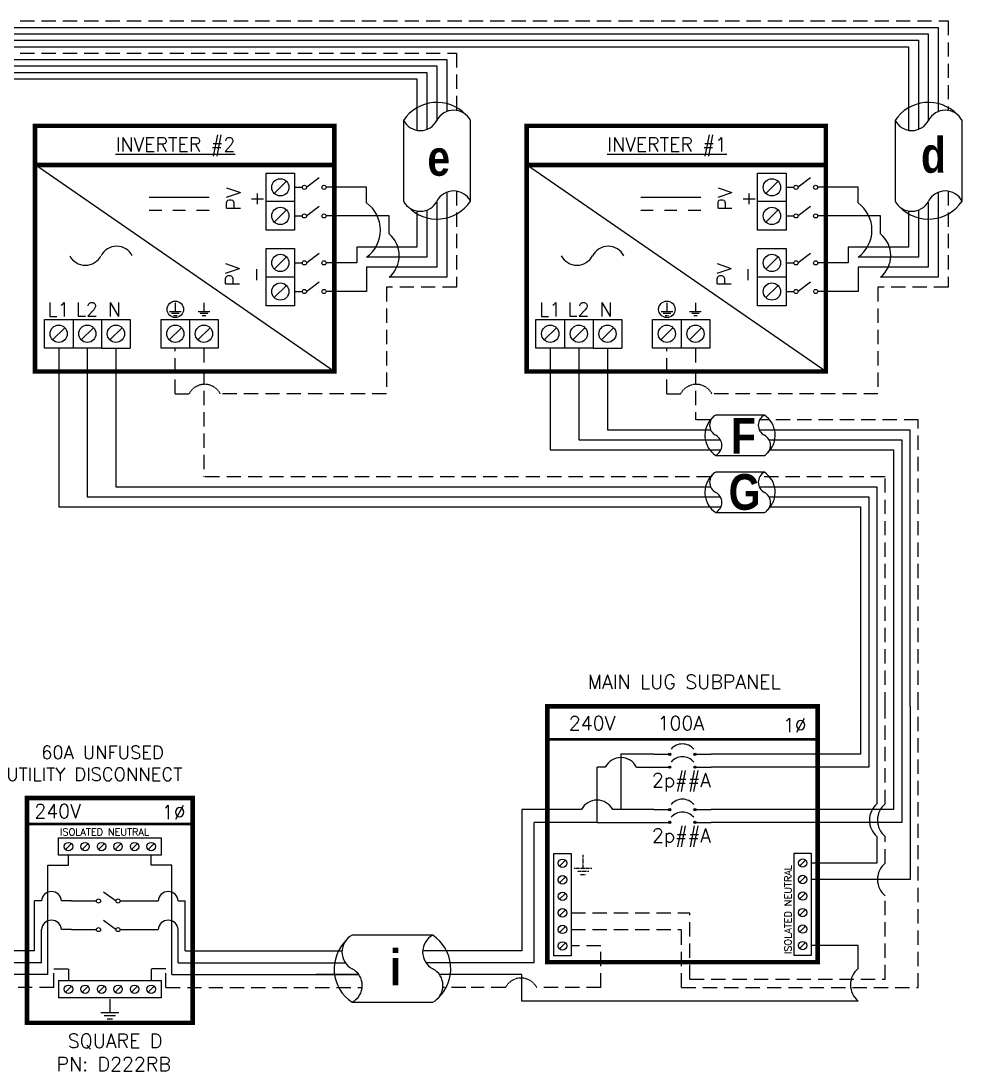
# Model space of a CAD drawing. Header units: feet. Extents: x 8713 to 9495, y 20866 to 21421.
# Drawn here: x 9247.1 to 9494.9, y 21105.7 to 21382.1 of the extents above; entities that cross this region are included whole.
import ezdxf

# ---------------------------------------------------------------- set-up
doc = ezdxf.new("R2010")
doc.units = ezdxf.units.FT
doc.header["$MEASUREMENT"] = 0
doc.linetypes.add('HIDDEN', pattern=[0.375, 0.25, -0.125])
for name, color, linetype in [('ONE LINE BLOCKS', 7, 'Continuous'), ('TABLES', 7, 'Continuous'), ('TEXT', 7, 'Continuous'), ('Z - TITLEBLOCK TXT', 7, 'Continuous')]:
    doc.layers.add(name, color=color, linetype=linetype)
doc.styles.add('ONE LINE TXT', font='techb___.ttf')
doc.styles.get("Standard").update_dxf_attribs({"font": 'simplex.shx'})

# ---------------------------------------------------------------- blocks, each defined once
blk = doc.blocks.new('*U9')
at = {"layer": 'ONE LINE BLOCKS', "linetype": 'Continuous'}
h = blk.add_hatch(color=1, dxfattribs=at)
h.dxf.hatch_style = 1
edge = h.paths.add_edge_path()
edge.add_arc((52.27, 61.39), 0.291, 0, 360)
h = blk.add_hatch(color=1, dxfattribs=at)
h.dxf.hatch_style = 1
edge = h.paths.add_edge_path()
edge.add_arc((58.94, 61.39), 0.291, 0, 360)
h = blk.add_hatch(color=1, dxfattribs=at)
h.dxf.hatch_style = 1
edge = h.paths.add_edge_path()
edge.add_arc((52.27, 58.01), 0.291, 0, 360)
h = blk.add_hatch(color=1, dxfattribs=at)
h.dxf.hatch_style = 1
edge = h.paths.add_edge_path()
edge.add_arc((58.94, 58.01), 0.291, 0, 360)
h = blk.add_hatch(color=1, dxfattribs=at)
h.dxf.hatch_style = 1
edge = h.paths.add_edge_path()
edge.add_arc((52.27, 46.83), 0.291, 0, 360)
h = blk.add_hatch(color=1, dxfattribs=at)
h.dxf.hatch_style = 1
edge = h.paths.add_edge_path()
edge.add_arc((58.94, 46.83), 0.291, 0, 360)
h = blk.add_hatch(color=1, dxfattribs=at)
h.dxf.hatch_style = 1
edge = h.paths.add_edge_path()
edge.add_arc((52.27, 43.45), 0.291, 0, 360)
h = blk.add_hatch(color=1, dxfattribs=at)
h.dxf.hatch_style = 1
edge = h.paths.add_edge_path()
edge.add_arc((58.94, 43.45), 0.291, 0, 360)
at = {"color": 7, "linetype": 'Continuous'}
for p, q in [((102.48, 74.03), (102.48, 61.39)), ((111.18, 74.03), (111.18, 46.83)), ((48.07, 61.39), (39.41, 61.39)), ((39.41, 61.39), (39.41, 46.83)), ((102.48, 61.39), (63.14, 61.39)), ((29, 46.83), (13.32, 46.83)), ((13.32, 46.83), (13.32, 9.66)), ((48.07, 46.83), (37.24, 46.83)), ((111.18, 46.83), (63.14, 46.83)), ((13.32, 9.66), (0, 9.66))]:
    blk.add_line(p, q, dxfattribs=at)
at = {"color": 10, "linetype": 'Continuous'}
for p, q in [((104.66, 74.03), (104.66, 58.01)), ((113.36, 74.03), (113.36, 43.45)), ((33.12, 43.45), (33.12, 58.01)), ((35.29, 58.01), (33.12, 58.01)), ((43.53, 58.01), (48.07, 58.01)), ((104.66, 58.01), (63.14, 58.01)), ((33.12, 43.45), (16.61, 43.45)), ((16.61, 6.49), (16.61, 43.45)), ((33.12, 43.45), (48.07, 43.45)), ((113.36, 43.45), (63.14, 43.45)), ((16.61, 6.49), (0, 6.49))]:
    blk.add_line(p, q, dxfattribs=at)
at = {"color": 253, "linetype": 'Continuous'}
for p, q in [((106.83, 74.03), (106.83, 48.32)), ((115.53, 74.03), (115.53, 28.42)), ((106.83, 39.76), (106.83, 32.77)), ((106.83, 32.77), (89.53, 32.77)), ((115.53, 28.42), (89.53, 28.42)), ((101.87, 11.02), (89.53, 11.02)), ((101.87, 5), (101.87, 11.02)), ((13.32, 3.45), (0, 3.45)), ((13.32, -3.56), (13.32, 3.45)), ((101.87, -3.56), (13.32, -3.56))]:
    blk.add_line(p, q, dxfattribs=at)
at = {"color": 10, "linetype": 'Continuous'}
blk.add_arc((39.41, 55.85), 4.65, 27.6639, 152.3361, dxfattribs=at)
at = {"color": 7, "linetype": 'Continuous'}
blk.add_arc((33.12, 44.67), 4.65, 27.6639, 152.3361, dxfattribs=at)
at = {"color": 253, "linetype": 'Continuous'}
for centre in [(110.41, 44.04), (105.44, 0.72)]:
    blk.add_arc(centre, 5.58, 129.9215, 230.0785, dxfattribs=at)
at = {"layer": 'ONE LINE BLOCKS', "lineweight": 50}
blk.add_line((20.02, 65.33), (91.19, 65.33), dxfattribs=at)
at = {"layer": 'ONE LINE BLOCKS', "lineweight": 50, "const_width": 1.19}
blk.add_lwpolyline([(20.02, 6.67), (20.02, 74.03), (91.19, 74.03), (91.19, 6.67)], close=True, dxfattribs=at)
at = {"layer": 'TEXT', "color": 92, "linetype": 'HIDDEN', "ltscale": 15}
for p, q in [((109.01, 48.32), (109.01, 74.03)), ((117.71, 0), (117.71, 74.03)), ((109.01, 32.7), (109.01, 39.76)), ((109.01, 2.18), (109.01, 24.14)), ((26.29, 19.65), (57.58, 19.65)), ((57.58, 2.18), (57.58, 19.65)), ((26.29, 15.3), (55.38, 15.3)), ((55.38, 0), (55.38, 15.3)), ((34.13, 10.94), (26.29, 10.94)), ((34.13, 0), (34.13, 10.94)), ((9.01, 0), (0, 0)), ((34.13, 0), (17.25, 0)), ((55.38, 0), (117.71, 0)), ((57.58, 2.18), (109.01, 2.18))]:
    blk.add_line(p, q, dxfattribs=at)
at = {"layer": 'TEXT', "color": 92, "linetype": 'HIDDEN', "flags": 128}
for points in [[(29.4, 34.92), (29.4, 31.42)], [(27.06, 31.42), (31.74, 31.42)], [(30.93, 30.55), (27.87, 30.55)], [(30.12, 29.68), (28.68, 29.68)]]:
    blk.add_lwpolyline(points, dxfattribs=at)
at = {"layer": 'TEXT', "color": 92, "linetype": 'Continuous', "ltscale": 4}
for centre in [(112.48, 44.04), (112.48, 28.42)]:
    blk.add_arc(centre, 5.51, 129.059, 230.941, dxfattribs=at)
at = {"layer": 'TEXT', "color": 92, "linetype": 'HIDDEN', "ltscale": 0.3}
blk.add_arc((13.13, -2.16), 4.65, 27.6639, 152.3361, dxfattribs=at)
at = {"layer": 'Z - TITLEBLOCK TXT', "color": 1, "linetype": 'Continuous'}
for p, q in [((21.75, 8.35), (21.75, 35.29)), ((21.75, 35.29), (26.29, 35.29)), ((26.29, 35.29), (26.29, 8.35)), ((84.99, 8.42), (84.99, 35.37)), ((84.99, 35.37), (89.53, 35.37)), ((89.53, 35.37), (89.53, 8.42)), ((26.29, 8.35), (21.75, 8.35)), ((89.53, 8.42), (84.99, 8.42))]:
    blk.add_line(p, q, dxfattribs=at)
at = {"layer": 'Z - TITLEBLOCK TXT', "color": 4, "linetype": 'Continuous'}
for p, q in [((24.81, 33.48), (23.24, 31.91)), ((88.04, 33.56), (86.47, 31.98)), ((24.81, 29.13), (23.24, 27.56)), ((88.04, 29.2), (86.47, 27.63)), ((24.81, 24.78), (23.24, 23.21)), ((88.04, 24.85), (86.47, 23.28)), ((24.81, 20.43), (23.24, 18.86)), ((88.04, 20.5), (86.47, 18.93)), ((24.81, 16.08), (23.24, 14.51)), ((88.04, 16.15), (86.47, 14.58)), ((24.81, 11.73), (23.24, 10.16)), ((88.04, 11.8), (86.47, 10.23))]:
    blk.add_line(p, q, dxfattribs=at)
at = {"layer": 'Z - TITLEBLOCK TXT', "color": 1, "linetype": 'Continuous', "flags": 128}
for points in [[(48.07, 61.39), (52.27, 61.39)], [(48.07, 61.39), (52.27, 61.39)], [(58.94, 61.39), (63.14, 61.39)], [(48.07, 58.01), (52.27, 58.01)], [(48.07, 58.01), (52.27, 58.01)], [(58.94, 58.01), (63.14, 58.01)], [(48.07, 46.83), (52.27, 46.83)], [(48.07, 46.83), (52.27, 46.83)], [(58.94, 46.83), (63.14, 46.83)], [(48.07, 43.45), (52.27, 43.45)], [(48.07, 43.45), (52.27, 43.45)], [(58.94, 43.45), (63.14, 43.45)]]:
    blk.add_lwpolyline(points, dxfattribs=at)
at = {"layer": 'Z - TITLEBLOCK TXT', "color": 1, "linetype": 'Continuous'}
for centre in [(52.27, 61.39), (58.94, 61.39), (52.27, 58.01), (58.94, 58.01), (52.27, 46.83), (58.94, 46.83), (52.27, 43.45), (58.94, 43.45)]:
    blk.add_circle(centre, 0.291, dxfattribs=at)
at = {"layer": 'Z - TITLEBLOCK TXT', "color": 4, "linetype": 'Continuous'}
for centre in [(24.02, 32.7), (87.26, 32.77), (24.02, 28.35), (87.26, 28.42), (24.02, 24), (87.26, 24.07), (24.02, 19.65), (87.26, 19.72), (24.02, 15.3), (87.26, 15.37), (24.02, 10.94), (87.26, 11.02)]:
    blk.add_circle(centre, 1.11, dxfattribs=at)
at = {"layer": 'Z - TITLEBLOCK TXT', "color": 1, "linetype": 'Continuous'}
for centre in [(55.6, 60.19), (55.6, 56.81), (55.6, 45.63), (55.6, 42.25)]:
    blk.add_arc(centre, 3.93, 40.3392, 139.6608, dxfattribs=at)
at = {"layer": 'TABLES', "color": 1, "linetype": 'Continuous'}
for p in [(47.57, 52.77), (47.57, 38.21)]:
    blk.add_text('2p##A', height=3.658, dxfattribs=at).set_placement(p)
at = {"layer": 'TABLES', "color": 4, "linetype": 'Continuous'}
blk.add_text('ISOLATED NEUTRAL', height=1.8743, rotation=90, dxfattribs=at).set_placement((84.33, 8.78))
at = {"layer": 'TEXT', "color": 1, "attachment_point": 5}
for s, width, gutter_width, insert, char_height in [('MAIN LUG SUBPANEL ', 62.3984, 7.17, (56.06, 80.46), 3.6576), ('240V', 0.1481, 0.75, (31.81, 69.58), 3.658), ('100A', 0.1481, 0.75, (55.19, 69.58), 3.658), ('1∅', 0.1481, 0.75, (85.17, 69.07), 3.658)]:
    blk.add_mtext_dynamic_manual_height_columns(s, width=width, gutter_width=gutter_width, heights=[0], dxfattribs=dict(at, insert=insert, char_height=char_height))
blk = doc.blocks.new('M_UTILITY DISCONNECT')
at = {"color": 253, "linetype": 'Continuous'}
for p, q in [((-42.47, 32.21), (-42.47, 34.82)), ((-20.72, 32.21), (-20.72, 34.82)), ((-47.96, 3.45), (-47.96, 32.21)), ((-47.96, 32.21), (-42.47, 32.21)), ((-15.23, 32.21), (-20.72, 32.21)), ((-15.23, 3.45), (-15.23, 32.21)), ((-47.96, 3.45), (-63.19, 3.45)), ((-15.23, 3.45), (0, 3.45))]:
    blk.add_line(p, q, dxfattribs=at)
at = {"color": 7, "linetype": 'Continuous'}
for p, q in [((-51.46, 9.66), (-51.46, 22.77)), ((-49.6, 22.77), (-51.46, 22.77)), ((-41.69, 22.77), (-44.32, 22.77)), ((-21.5, 22.77), (-18.87, 22.77)), ((-13.59, 22.77), (-11.73, 22.77)), ((-11.73, 9.66), (-11.73, 22.77)), ((-51.46, 9.66), (-63.19, 9.66)), ((-11.73, 9.66), (0, 9.66))]:
    blk.add_line(p, q, dxfattribs=at)
at = {"color": 10, "linetype": 'Continuous'}
for p, q in [((-49.6, 6.49), (-49.6, 15.24)), ((-41.69, 15.24), (-44.32, 15.24)), ((-21.5, 15.24), (-18.87, 15.24)), ((-13.59, 6.49), (-13.59, 15.24)), ((-49.6, 6.49), (-63.19, 6.49)), ((-13.59, 6.49), (0, 6.49))]:
    blk.add_line(p, q, dxfattribs=at)
at = {"color": 7, "linetype": 'Continuous'}
for centre in [(-46.96, 22.62), (-16.23, 22.62)]:
    blk.add_arc(centre, 2.64, 3.2819, 176.7181, dxfattribs=at)
at = {"color": 10, "linetype": 'Continuous'}
for centre in [(-46.96, 15.08), (-16.23, 15.08)]:
    blk.add_arc(centre, 2.64, 3.2819, 176.7181, dxfattribs=at)
at = {"layer": 'ONE LINE BLOCKS', "lineweight": 50}
blk.add_line((-53.41, 43.1), (-9.8, 43.1), dxfattribs=at)
at = {"layer": 'ONE LINE BLOCKS', "lineweight": 50, "const_width": 1.19}
blk.add_lwpolyline([(-53.41, -9.3), (-53.41, 49.88), (-9.8, 49.88), (-9.8, -9.3)], close=True, dxfattribs=at)
at = {"layer": 'TEXT', "color": 92, "linetype": 'HIDDEN', "ltscale": 15}
for p, q in [((-46.38, 0), (-46.38, 4.94)), ((-46.38, 4.94), (-42.47, 4.94)), ((-42.47, 4.94), (-42.47, 1.8)), ((-16.81, 4.94), (-20.72, 4.94)), ((-20.72, 4.94), (-20.72, 1.8)), ((-16.81, 0), (-16.81, 4.94)), ((-46.38, 0), (-63.19, 0)), ((-16.81, 0), (0, 0))]:
    blk.add_line(p, q, dxfattribs=at)
at = {"layer": 'TEXT', "color": 92, "linetype": 'Continuous', "flags": 128}
for points in [[(-31.59, -3.07), (-31.6, -6.57)], [(-33.94, -6.57), (-29.25, -6.57)], [(-30.07, -7.44), (-33.13, -7.44)], [(-30.88, -8.3), (-32.31, -8.3)]]:
    blk.add_lwpolyline(points, dxfattribs=at)
at = {"layer": 'Z - TITLEBLOCK TXT', "color": 1, "linetype": 'Continuous'}
for p, q in [((-45.07, 34.82), (-45.07, 39.36)), ((-45.07, 39.36), (-18.12, 39.36)), ((-18.12, 39.36), (-18.12, 34.82)), ((-18.12, 34.82), (-45.07, 34.82)), ((-33.23, 25.22), (-29.96, 22.78)), ((-41.69, 22.77), (-35.12, 22.77)), ((-28.88, 22.77), (-21.5, 22.77)), ((-33.23, 17.69), (-29.96, 15.24)), ((-41.69, 15.24), (-35.12, 15.24)), ((-28.88, 15.24), (-21.5, 15.23)), ((-45.07, 1.8), (-18.12, 1.8)), ((-45.07, 1.8), (-45.07, -2.74)), ((-18.12, 1.8), (-18.12, -2.74)), ((-18.12, -2.74), (-45.07, -2.74))]:
    blk.add_line(p, q, dxfattribs=at)
at = {"layer": 'Z - TITLEBLOCK TXT', "color": 4, "linetype": 'Continuous'}
for p, q in [((-41.69, 37.87), (-43.26, 36.3)), ((-37.34, 37.87), (-38.91, 36.3)), ((-32.98, 37.87), (-34.56, 36.3)), ((-28.63, 37.87), (-30.21, 36.3)), ((-24.28, 37.87), (-25.86, 36.3)), ((-19.93, 37.87), (-21.51, 36.3)), ((-41.69, 0.32), (-43.26, -1.26)), ((-37.34, 0.32), (-38.91, -1.26)), ((-32.98, 0.32), (-34.56, -1.26)), ((-28.63, 0.32), (-30.21, -1.26)), ((-24.28, 0.32), (-25.86, -1.26)), ((-19.93, 0.32), (-21.51, -1.26))]:
    blk.add_line(p, q, dxfattribs=at)
for centre in [(-42.47, 37.09), (-38.12, 37.09), (-33.77, 37.09), (-29.42, 37.09), (-25.07, 37.09), (-20.72, 37.09), (-42.47, -0.47), (-38.12, -0.47), (-33.77, -0.47), (-29.42, -0.47), (-25.07, -0.47), (-20.72, -0.47)]:
    blk.add_circle(centre, 1.11, dxfattribs=at)
at = {"layer": 'Z - TITLEBLOCK TXT', "color": 1, "linetype": 'Continuous'}
for centre in [(-34.58, 22.77), (-29.42, 22.77), (-34.58, 15.24), (-29.42, 15.24)]:
    blk.add_circle(centre, 0.541, dxfattribs=at)
at = {"layer": 'TABLES', "color": 4, "linetype": 'Continuous'}
blk.add_text('ISOLATED NEUTRAL', height=1.8743, dxfattribs=at).set_placement((-44.71, 40.01))
at = {"layer": 'TEXT', "color": 1}
for s, width, gutter_width, heights, insert, char_height, attachment_point in [('\\A1;\\pi12.968; 60A UNFUSED \\P\\pi6.1418;UTILITY DISCONNECT', 64.922, 0, [82.18], (-65.01, 63.62), 3.4544, 1), ('240V', 0.1481, 0.75, [0], (-45.35, 46.44), 3.658, 5), ('1∅', 0.1481, 0.75, [0], (-14.78, 46.14), 3.658, 5), ('\\A1;\\pi11.999,t30.287;SQUARE D\\P\\pi9.0377,t27.326;PN: D222RB', 51.6906, 0.203, [45.94], (-54.67, -12.23), 3.6576, 1)]:
    blk.add_mtext_dynamic_manual_height_columns(s, width=width, gutter_width=gutter_width, heights=heights, dxfattribs=dict(at, insert=insert, char_height=char_height, attachment_point=attachment_point))

msp = doc.modelspace()

# ---------------------------------------------------------------- linework, layer by layer
at = {"color": 7, "linetype": 'Continuous'}
for p, q in [((9089.41, 21380.42), (9488.65, 21380.42)), ((9488.65, 21380.42), (9488.65, 21358.26)), ((9089.41, 21377.04), (9483.41, 21377.04)), ((9483.41, 21377.04), (9483.41, 21353.59)), ((9089.41, 21371.97), (9359.22, 21371.97)), ((9359.22, 21371.97), (9359.22, 21358.26)), ((9089.41, 21368.58), (9353.98, 21368.58)), ((9353.98, 21368.58), (9353.98, 21353.59)), ((9347.84, 21355.95), (9347.84, 21334.7)), ((9365.47, 21334.7), (9365.47, 21355.95)), ((9477.27, 21355.95), (9477.27, 21334.7)), ((9494.9, 21334.7), (9494.9, 21355.95)), ((9338.09, 21338.33), (9327.46, 21338.33)), ((9338.09, 21334.23), (9338.09, 21338.33)), ((9359.22, 21337.01), (9359.22, 21314.68)), ((9467.52, 21338.33), (9456.89, 21338.33)), ((9467.52, 21334.23), (9467.52, 21338.33)), ((9488.65, 21337.01), (9488.65, 21314.68)), ((9344.05, 21330.8), (9327.46, 21330.8)), ((9344.05, 21326.08), (9344.05, 21330.8)), ((9353.98, 21332.35), (9353.98, 21319.92)), ((9473.48, 21330.8), (9456.89, 21330.8)), ((9473.48, 21326.08), (9473.48, 21330.8)), ((9483.41, 21332.35), (9483.41, 21319.92)), ((9353.98, 21319.92), (9338.09, 21319.92)), ((9483.41, 21319.92), (9467.52, 21319.92)), ((9359.22, 21314.68), (9344.05, 21314.68)), ((9488.65, 21314.68), (9473.48, 21314.68)), ((9257.05, 21296.01), (9257.05, 21254.19)), ((9386.48, 21296.01), (9386.48, 21269.22)), ((9442.86, 21278.37), (9430.05, 21278.37)), ((9386.48, 21269.22), (9431.41, 21269.22)), ((9430.05, 21267.74), (9442.86, 21267.74)), ((9444.22, 21269.22), (9476.86, 21269.22)), ((9476.86, 21269.22), (9476.86, 21201.72)), ((9442.86, 21263.35), (9430.05, 21263.35)), ((9257.05, 21254.19), (9431.41, 21254.19)), ((9444.22, 21254.19), (9468.16, 21254.19)), ((9468.16, 21254.19), (9468.16, 21201.72)), ((9430.05, 21252.72), (9442.86, 21252.72)), ((9355.55, 21141.43), (9334.31, 21141.43)), ((9302.11, 21137.35), (9331.65, 21137.35)), ((9365.68, 21137.35), (9352.9, 21137.35)), ((9334.31, 21123.8), (9355.55, 21123.8))]:
    msp.add_line(p, q, dxfattribs=at)
at = {"color": 253, "linetype": 'Continuous'}
for p, q in [((9089.41, 21378.73), (9486.03, 21378.73)), ((9486.03, 21378.73), (9486.03, 21355.84)), ((9089.41, 21375.35), (9480.79, 21375.35)), ((9480.79, 21375.35), (9480.79, 21353.36)), ((9089.41, 21370.27), (9356.6, 21370.27)), ((9356.6, 21370.27), (9356.6, 21355.84)), ((9089.41, 21366.88), (9351.36, 21366.88)), ((9351.36, 21366.88), (9351.36, 21353.36)), ((9356.6, 21334.6), (9356.6, 21317.3)), ((9486.03, 21334.6), (9486.03, 21317.3)), ((9351.36, 21332.12), (9351.36, 21322.55)), ((9480.79, 21332.12), (9480.79, 21322.55)), ((9351.36, 21322.55), (9335.52, 21322.55)), ((9335.52, 21322.55), (9335.52, 21318.44)), ((9480.79, 21322.55), (9464.95, 21322.55)), ((9464.95, 21322.55), (9464.95, 21318.44)), ((9335.52, 21318.44), (9327.46, 21318.44)), ((9356.6, 21317.3), (9338.14, 21317.3)), ((9338.14, 21317.3), (9338.14, 21310.9)), ((9464.95, 21318.44), (9456.89, 21318.44)), ((9486.03, 21317.3), (9467.57, 21317.3)), ((9467.57, 21317.3), (9467.57, 21310.9)), ((9338.14, 21310.9), (9327.46, 21310.9)), ((9467.57, 21310.9), (9456.89, 21310.9)), ((9272.12, 21296.01), (9272.12, 21259.45)), ((9401.55, 21296.01), (9401.55, 21274.48)), ((9401.55, 21274.48), (9428.71, 21274.48)), ((9441.52, 21274.48), (9481.21, 21274.48)), ((9481.21, 21201.72), (9481.21, 21274.48)), ((9272.12, 21259.45), (9428.71, 21259.45)), ((9441.52, 21259.45), (9472.51, 21259.45)), ((9472.51, 21259.45), (9472.51, 21201.72)), ((9302.11, 21131.14), (9336.02, 21131.14)), ((9336.02, 21131.14), (9324.72, 21131.14)), ((9365.68, 21131.14), (9357.26, 21131.14))]:
    msp.add_line(p, q, dxfattribs=at)
at = {"color": 10, "linetype": 'Continuous'}
for p, q in [((9264.59, 21296.01), (9264.59, 21256.82)), ((9394.02, 21296.01), (9394.02, 21271.85)), ((9394.02, 21271.85), (9431.28, 21271.85)), ((9444.1, 21271.85), (9479.03, 21271.85)), ((9479.03, 21271.85), (9479.03, 21201.72)), ((9264.59, 21256.82), (9431.28, 21256.82)), ((9444.1, 21256.82), (9470.33, 21256.82)), ((9470.33, 21256.82), (9470.33, 21201.72)), ((9302.11, 21134.18), (9332.53, 21134.18)), ((9365.68, 21134.18), (9353.78, 21134.18))]:
    msp.add_line(p, q, dxfattribs=at)
at = {"color": 7, "linetype": 'Continuous'}
for centre, radius, start, end in [((9356.65, 21350.1), 10.58, 43.9732, 146.4265), ((9486.09, 21350.1), 10.58, 43.9732, 146.4265), ((9356.65, 21340.55), 10.58, 223.9732, 326.4265), ((9486.09, 21340.55), 10.58, 223.9732, 326.4265), ((9439.33, 21273.06), 6.38, 313.9732, 56.4265), ((9433.57, 21273.06), 6.38, 133.9732, 236.4265), ((9433.57, 21258.03), 6.38, 133.9732, 236.4265), ((9439.33, 21258.03), 6.38, 313.9732, 56.4265), ((9340.16, 21132.61), 10.58, 133.9732, 236.4265), ((9349.7, 21132.61), 10.58, 313.9732, 56.4265)]:
    msp.add_arc(centre, radius, start, end, dxfattribs=at)
at = {"layer": 'ONE LINE BLOCKS', "lineweight": 50, "const_width": 1.19}
for points in [[(9250.83, 21289.85), (9250.83, 21354.5), (9329.61, 21354.5), (9329.61, 21289.85)], [(9250.83, 21344.22), (9250.83, 21354.5), (9329.61, 21354.5), (9329.61, 21344.22)], [(9380.27, 21289.85), (9380.27, 21354.5), (9459.04, 21354.5), (9459.04, 21289.85)], [(9380.27, 21344.22), (9380.27, 21354.5), (9459.04, 21354.5), (9459.04, 21344.22)]]:
    msp.add_lwpolyline(points, close=True, dxfattribs=at)
at = {"layer": 'TEXT', "color": 92, "linetype": 'HIDDEN', "ltscale": 15}
for p, q in [((9089.41, 21382.12), (9491.27, 21382.12)), ((9491.27, 21382.12), (9491.27, 21358.55)), ((9089.41, 21373.66), (9361.84, 21373.66)), ((9361.84, 21373.66), (9361.84, 21358.55)), ((9361.84, 21337.31), (9361.84, 21312.06)), ((9491.27, 21337.31), (9491.27, 21312.06)), ((9361.84, 21312.06), (9343.34, 21312.06)), ((9343.34, 21312.06), (9343.34, 21283.97)), ((9491.27, 21312.06), (9472.77, 21312.06)), ((9472.77, 21312.06), (9472.77, 21283.97)), ((9287.76, 21283.97), (9287.76, 21296.01)), ((9295.29, 21296.01), (9295.29, 21262.08)), ((9417.19, 21283.97), (9417.19, 21296.01)), ((9424.72, 21296.01), (9424.72, 21277.11)), ((9287.76, 21283.97), (9291.36, 21283.97)), ((9343.34, 21283.97), (9299.6, 21283.97)), ((9417.19, 21283.97), (9420.79, 21283.97)), ((9472.77, 21283.97), (9429.03, 21283.97)), ((9428.78, 21277.11), (9424.72, 21277.11)), ((9483.38, 21277.11), (9441.59, 21277.11)), ((9483.38, 21201.72), (9483.38, 21277.11)), ((9428.78, 21262.08), (9295.29, 21262.08)), ((9474.68, 21262.08), (9441.59, 21262.08)), ((9474.68, 21201.72), (9474.68, 21262.08)), ((9302.11, 21127.69), (9336.95, 21127.69)), ((9364.25, 21127.69), (9358.19, 21127.69))]:
    msp.add_line(p, q, dxfattribs=at)
at = {"layer": 'TEXT', "color": 92, "linetype": 'Continuous', "flags": 128}
for points in [[(9287.76, 21307.95), (9287.76, 21305.66)], [(9295.29, 21307.95), (9295.29, 21305.66)], [(9417.19, 21307.95), (9417.19, 21305.66)], [(9424.72, 21307.95), (9424.72, 21305.66)], [(9286.22, 21305.66), (9289.29, 21305.66)], [(9288.76, 21305.09), (9286.75, 21305.09)], [(9288.23, 21304.52), (9287.29, 21304.52)], [(9293.75, 21305.66), (9296.83, 21305.66)], [(9296.29, 21305.09), (9294.29, 21305.09)], [(9295.76, 21304.52), (9294.82, 21304.52)], [(9415.65, 21305.66), (9418.72, 21305.66)], [(9418.19, 21305.09), (9416.18, 21305.09)], [(9423.19, 21305.66), (9426.26, 21305.66)], [(9425.73, 21305.09), (9423.72, 21305.09)]]:
    msp.add_lwpolyline(points, dxfattribs=at)
at = {"layer": 'TEXT', "color": 92, "linetype": 'HIDDEN', "flags": 128}
for points in [[(9417.66, 21304.52), (9416.72, 21304.52)], [(9425.19, 21304.52), (9424.25, 21304.52)]]:
    msp.add_lwpolyline(points, dxfattribs=at)
at = {"layer": 'TEXT', "color": 92, "linetype": 'Continuous'}
for centre in [(9287.76, 21306.21), (9417.19, 21306.21)]:
    msp.add_circle(centre, 2.17, dxfattribs=at)
at = {"layer": 'TEXT', "color": 92, "linetype": 'HIDDEN', "ltscale": 0.3}
for centre in [(9295.48, 21281.82), (9424.91, 21281.82)]:
    msp.add_arc(centre, 4.65, 27.6639, 152.3361, dxfattribs=at)
at = {"layer": 'Z - TITLEBLOCK TXT', "color": 7, "linetype": 'Continuous'}
for p, q in [((9329.61, 21289.85), (9250.83, 21344.22)), ((9459.04, 21289.85), (9380.27, 21344.22)), ((9296.66, 21335.61), (9280.89, 21335.61)), ((9426.09, 21335.61), (9410.32, 21335.61)), ((9284.19, 21332.2), (9280.89, 21332.2)), ((9290.42, 21332.2), (9287.13, 21332.2)), ((9296.66, 21332.2), (9293.36, 21332.2)), ((9413.62, 21332.2), (9410.32, 21332.2)), ((9419.85, 21332.2), (9416.56, 21332.2)), ((9426.09, 21332.2), (9422.79, 21332.2))]:
    msp.add_line(p, q, dxfattribs=at)
at = {"layer": 'Z - TITLEBLOCK TXT', "color": 1, "linetype": 'Continuous'}
for p, q in [((9311.65, 21327.03), (9311.65, 21342.1)), ((9311.65, 21342.1), (9319.18, 21342.1)), ((9311.65, 21327.03), (9311.65, 21342.1)), ((9319.18, 21342.1), (9319.18, 21327.03)), ((9319.18, 21342.1), (9319.18, 21334.57)), ((9441.08, 21327.03), (9441.08, 21342.1)), ((9441.08, 21342.1), (9448.62, 21342.1)), ((9441.08, 21327.03), (9441.08, 21342.1)), ((9448.62, 21342.1), (9448.62, 21327.03)), ((9448.62, 21342.1), (9448.62, 21334.57)), ((9325.61, 21340.8), (9322.35, 21338.35)), ((9455.04, 21340.8), (9451.78, 21338.35)), ((9319.18, 21338.33), (9321.22, 21338.33)), ((9448.62, 21338.33), (9450.65, 21338.33)), ((9319.18, 21334.57), (9311.65, 21334.57)), ((9448.62, 21334.57), (9441.08, 21334.57)), ((9319.18, 21330.8), (9321.22, 21330.8)), ((9325.61, 21333.26), (9322.35, 21330.82)), ((9448.62, 21330.8), (9450.65, 21330.8)), ((9455.04, 21333.26), (9451.78, 21330.82)), ((9319.18, 21327.03), (9311.65, 21327.03)), ((9448.62, 21327.03), (9441.08, 21327.03)), ((9311.65, 21307.14), (9311.65, 21322.21)), ((9311.65, 21322.21), (9319.18, 21322.21)), ((9319.18, 21322.21), (9319.18, 21314.67)), ((9325.61, 21320.9), (9322.35, 21318.46)), ((9441.08, 21307.14), (9441.08, 21322.21)), ((9441.08, 21322.21), (9448.62, 21322.21)), ((9448.62, 21322.21), (9448.62, 21314.67)), ((9455.04, 21320.9), (9451.78, 21318.46)), ((9319.18, 21318.44), (9321.22, 21318.44)), ((9448.62, 21318.44), (9450.65, 21318.44)), ((9319.18, 21314.67), (9311.65, 21314.67)), ((9319.18, 21314.67), (9319.18, 21307.14)), ((9448.62, 21314.67), (9441.08, 21314.67)), ((9448.62, 21314.67), (9448.62, 21307.14)), ((9325.61, 21313.37), (9322.35, 21310.92)), ((9455.04, 21313.37), (9451.78, 21310.92)), ((9319.18, 21310.9), (9321.22, 21310.9)), ((9448.62, 21310.9), (9450.65, 21310.9)), ((9319.18, 21307.14), (9311.65, 21307.14)), ((9448.62, 21307.14), (9441.08, 21307.14)), ((9253.28, 21303.54), (9268.35, 21303.54)), ((9253.28, 21296.01), (9253.28, 21303.54)), ((9253.28, 21303.54), (9260.82, 21303.54)), ((9260.82, 21303.54), (9260.82, 21296.01)), ((9268.35, 21303.54), (9268.35, 21296.01)), ((9268.35, 21303.54), (9275.89, 21303.54)), ((9275.89, 21303.54), (9275.89, 21296.01)), ((9283.99, 21303.54), (9299.06, 21303.54)), ((9283.99, 21296.01), (9283.99, 21303.54)), ((9283.99, 21303.54), (9291.53, 21303.54)), ((9291.53, 21303.54), (9291.53, 21296.01)), ((9299.06, 21303.54), (9299.06, 21296.01)), ((9382.72, 21303.54), (9397.78, 21303.54)), ((9382.72, 21296.01), (9382.72, 21303.54)), ((9382.72, 21303.54), (9390.25, 21303.54)), ((9390.25, 21303.54), (9390.25, 21296.01)), ((9397.78, 21303.54), (9397.78, 21296.01)), ((9397.78, 21303.54), (9405.32, 21303.54)), ((9405.32, 21303.54), (9405.32, 21296.01)), ((9413.42, 21303.54), (9428.49, 21303.54)), ((9413.42, 21296.01), (9413.42, 21303.54)), ((9413.42, 21303.54), (9420.96, 21303.54)), ((9420.96, 21303.54), (9420.96, 21296.01)), ((9428.49, 21303.54), (9428.49, 21296.01)), ((9268.35, 21296.01), (9253.28, 21296.01)), ((9268.35, 21296.01), (9275.89, 21296.01)), ((9299.06, 21296.01), (9283.99, 21296.01)), ((9397.78, 21296.01), (9382.72, 21296.01)), ((9397.78, 21296.01), (9405.32, 21296.01)), ((9428.49, 21296.01), (9413.42, 21296.01))]:
    msp.add_line(p, q, dxfattribs=at)
at = {"layer": 'Z - TITLEBLOCK TXT', "color": 4, "linetype": 'Continuous'}
for p, q in [((9317.02, 21339.94), (9313.81, 21336.73)), ((9446.46, 21339.94), (9443.24, 21336.73)), ((9317.02, 21332.41), (9313.81, 21329.19)), ((9446.46, 21332.41), (9443.24, 21329.19)), ((9317.02, 21320.05), (9313.81, 21316.83)), ((9446.46, 21320.05), (9443.24, 21316.83)), ((9317.02, 21312.51), (9313.81, 21309.3)), ((9446.46, 21312.51), (9443.24, 21309.3)), ((9258.66, 21301.38), (9255.44, 21298.17)), ((9266.19, 21301.38), (9262.98, 21298.17)), ((9273.73, 21301.38), (9270.51, 21298.17)), ((9289.37, 21301.38), (9286.15, 21298.17)), ((9296.9, 21301.38), (9293.69, 21298.17)), ((9388.09, 21301.38), (9384.88, 21298.17)), ((9395.62, 21301.38), (9392.41, 21298.17)), ((9403.16, 21301.38), (9399.94, 21298.17)), ((9418.8, 21301.38), (9415.58, 21298.17)), ((9426.33, 21301.38), (9423.12, 21298.17))]:
    msp.add_line(p, q, dxfattribs=at)
for centre in [(9315.42, 21338.33), (9444.85, 21338.33), (9315.42, 21330.8), (9444.85, 21330.8), (9315.42, 21318.44), (9444.85, 21318.44), (9315.42, 21310.9), (9444.85, 21310.9), (9257.05, 21299.78), (9264.59, 21299.78), (9272.12, 21299.78), (9287.76, 21299.78), (9295.29, 21299.78), (9386.48, 21299.78), (9394.02, 21299.78), (9401.55, 21299.78), (9417.19, 21299.78), (9424.72, 21299.78)]:
    msp.add_circle(centre, 2.27, dxfattribs=at)
at = {"layer": 'Z - TITLEBLOCK TXT', "color": 1, "linetype": 'Continuous'}
for centre in [(9321.76, 21338.33), (9326.92, 21338.33), (9451.2, 21338.33), (9456.35, 21338.33), (9321.76, 21330.8), (9326.92, 21330.8), (9451.2, 21330.8), (9456.35, 21330.8), (9321.76, 21318.44), (9326.92, 21318.44), (9451.2, 21318.44), (9456.35, 21318.44), (9321.76, 21310.9), (9326.92, 21310.9), (9451.2, 21310.9), (9456.35, 21310.9)]:
    msp.add_circle(centre, 0.541, dxfattribs=at)
at = {"layer": 'Z - TITLEBLOCK TXT', "linetype": 'Continuous'}
for centre, radius, start, end in [((9361.06, 21353.64), 4.98, 27.6639, 152.3361), ((9490.49, 21353.64), 4.98, 27.6639, 152.3361), ((9352.25, 21358.26), 4.98, 207.6639, 332.3361), ((9481.68, 21358.26), 4.98, 207.6639, 332.3361), ((9361.06, 21332.39), 4.98, 27.6639, 152.3361), ((9490.49, 21332.39), 4.98, 27.6639, 152.3361), ((9332.96, 21327.08), 8.8, 305.6505, 54.3495), ((9352.25, 21337.01), 4.98, 207.6639, 332.3361), ((9462.39, 21327.08), 8.8, 305.6505, 54.3495), ((9481.68, 21337.01), 4.98, 207.6639, 332.3361), ((9339.28, 21320.38), 7.43, 309.9338, 50.0662), ((9468.71, 21320.38), 7.43, 309.9338, 50.0662), ((9272.31, 21318.16), 4.65, 27.6639, 152.3361), ((9401.74, 21318.16), 4.65, 27.6639, 152.3361), ((9264.07, 21322.48), 4.65, 207.6639, 332.3361), ((9393.5, 21322.48), 4.65, 207.6639, 332.3361), ((9431.44, 21275.72), 3, 117.6639, 242.3361), ((9444.25, 21275.72), 3, 117.6639, 242.3361), ((9428.65, 21270.4), 3, 297.6639, 62.3361), ((9441.47, 21270.4), 3, 297.6639, 62.3361), ((9431.44, 21260.69), 3, 117.6639, 242.3361), ((9444.25, 21260.69), 3, 117.6639, 242.3361), ((9428.65, 21255.37), 3, 297.6639, 62.3361), ((9441.47, 21255.37), 3, 297.6639, 62.3361), ((9336.62, 21137.02), 4.98, 117.6639, 242.3361), ((9357.86, 21137.02), 4.98, 117.6639, 242.3361), ((9332, 21128.21), 4.98, 297.6639, 62.3361), ((9353.24, 21128.21), 4.98, 297.6639, 62.3361)]:
    msp.add_arc(centre, radius, start, end, dxfattribs=at)

# ---------------------------------------------------------------- block references
msp.add_blockref('*U9', (9365.68, 21127.69))
at = {"color": 7}
msp.add_blockref('M_UTILITY DISCONNECT', (9302.11, 21127.69), dxfattribs=at)

# ---------------------------------------------------------------- texts
at = {"layer": 'TABLES', "color": 1, "linetype": 'Continuous'}
for s, p in [('%%UINVERTER #2', (9272.04, 21347.76)), ('%%UINVERTER #1', (9401.48, 21347.76))]:
    msp.add_text(s, height=3.6576, dxfattribs=at).set_placement(p)
at = {"layer": 'TEXT', "color": 1, "char_height": 3.658, "attachment_point": 5, "rotation": 90}
for s, width, insert in [('PV +', 2.8378, (9306.1, 21335.31)), ('PV +', 2.8378, (9435.53, 21335.31)), ('PV -', 2.8013, (9305.87, 21315.34)), ('PV -', 2.8013, (9435.3, 21315.34))]:
    msp.add_mtext_dynamic_manual_height_columns(s, width=width, gutter_width=0.75, heights=[0], dxfattribs=dict(at, insert=insert))
at = {"layer": 'TEXT', "color": 1, "attachment_point": 5}
for s, insert, char_height in [('L1', (9256.99, 21306.18), 3.658), ('L2', (9264.46, 21306.21), 3.658), ('N', (9271.71, 21306.16), 3.66), ('L1', (9386.43, 21306.18), 3.658), ('L2', (9393.89, 21306.21), 3.658), ('N', (9401.14, 21306.16), 3.66)]:
    msp.add_mtext_dynamic_manual_height_columns(s, width=0.1481, gutter_width=0.75, heights=[0], dxfattribs=dict(at, insert=insert, char_height=char_height))
at = {"layer": 'Z - TITLEBLOCK TXT', "color": 1, "linetype": 'Continuous', "char_height": 9.3833, "attachment_point": 1, "style": 'ONE LINE TXT'}
for s, insert in [('{\\W1;\\C256;d}', (9484.1, 21351.56)), ('{\\W1;\\C256;e}', (9354.13, 21350.77)), ('{\\W1;\\C256;F}', (9434.08, 21277.64)), ('{\\W1;\\C256;G}', (9433.46, 21262.83)), ('{\\W1;\\C256;i}', (9344.28, 21137.65))]:
    msp.add_mtext_dynamic_manual_height_columns(s, width=0.1385, gutter_width=2.13, heights=[0], dxfattribs=dict(at, insert=insert))

doc.saveas('drawing.dxf')
